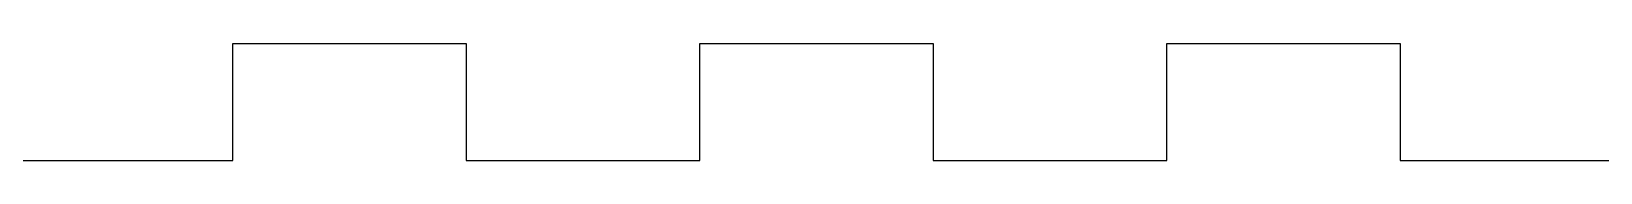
# Model space of a CAD drawing. Header units: millimetres. Extents: x -118 to 1034, y -150 to 646.
# Drawn here: x 653.2 to 733.8, y 229.3 to 235.3 of the extents above; entities that cross this region are included whole.
import ezdxf

# ---------------------------------------------------------------- set-up
doc = ezdxf.new("R2010")
doc.units = ezdxf.units.MM

msp = doc.modelspace()

# ---------------------------------------------------------------- linework, layer by layer
for p, q in [((663.5074, 229.3463), (663.5074, 235.3463)), ((663.5074, 235.3463), (675.5074, 235.3463)), ((663.5074, 229.3463), (663.5074, 235.3463)), ((663.5074, 235.3463), (675.5074, 235.3463)), ((663.5074, 229.3463), (663.5074, 235.3463)), ((663.5074, 235.3463), (675.5074, 235.3463)), ((663.5074, 229.3463), (663.5074, 235.3463)), ((663.5074, 235.3463), (675.5074, 235.3463)), ((663.5074, 229.3463), (663.5074, 235.3463)), ((663.5074, 235.3463), (675.5074, 235.3463)), ((663.5074, 229.3463), (663.5074, 235.3463)), ((663.5074, 235.3463), (675.5074, 235.3463)), ((663.5074, 229.3463), (663.5074, 235.3463)), ((663.5074, 235.3463), (675.5074, 235.3463)), ((663.5074, 229.3463), (663.5074, 235.3463)), ((663.5074, 235.3463), (675.5074, 235.3463)), ((663.5074, 229.3463), (663.5074, 235.3463)), ((663.5074, 235.3463), (675.5074, 235.3463)), ((663.5074, 229.3463), (663.5074, 235.3463)), ((663.5074, 235.3463), (675.5074, 235.3463)), ((663.5074, 229.3463), (663.5074, 235.3463)), ((663.5074, 235.3463), (675.5074, 235.3463)), ((663.5074, 229.3463), (663.5074, 235.3463)), ((663.5074, 235.3463), (675.5074, 235.3463)), ((663.5074, 229.3463), (663.5074, 235.3463)), ((663.5074, 235.3463), (675.5074, 235.3463)), ((663.5074, 229.3463), (663.5074, 235.3463)), ((663.5074, 235.3463), (675.5074, 235.3463)), ((663.5074, 229.3463), (663.5074, 235.3463)), ((663.5074, 235.3463), (675.5074, 235.3463)), ((663.5074, 229.3463), (663.5074, 235.3463)), ((663.5074, 235.3463), (675.5074, 235.3463)), ((663.5074, 229.3463), (663.5074, 235.3463)), ((663.5074, 235.3463), (675.5074, 235.3463)), ((663.5074, 229.3463), (663.5074, 235.3463)), ((663.5074, 235.3463), (675.5074, 235.3463)), ((663.5074, 229.3463), (663.5074, 235.3463)), ((663.5074, 235.3463), (675.5074, 235.3463)), ((663.5074, 229.3463), (663.5074, 235.3463)), ((663.5074, 235.3463), (675.5074, 235.3463)), ((663.5074, 229.3463), (663.5074, 235.3463)), ((663.5074, 235.3463), (675.5074, 235.3463)), ((663.5074, 229.3463), (663.5074, 235.3463)), ((663.5074, 235.3463), (675.5074, 235.3463)), ((663.5074, 229.3463), (663.5074, 235.3463)), ((663.5074, 235.3463), (675.5074, 235.3463)), ((663.5074, 229.3463), (663.5074, 235.3463)), ((663.5074, 235.3463), (675.5074, 235.3463)), ((663.5074, 229.3463), (663.5074, 235.3463)), ((663.5074, 235.3463), (675.5074, 235.3463)), ((663.5074, 229.3463), (663.5074, 235.3463)), ((663.5074, 235.3463), (675.5074, 235.3463)), ((663.5074, 229.3463), (663.5074, 235.3463)), ((663.5074, 235.3463), (675.5074, 235.3463)), ((663.5074, 229.3463), (663.5074, 235.3463)), ((663.5074, 235.3463), (675.5074, 235.3463)), ((663.5074, 229.3463), (663.5074, 235.3463)), ((663.5074, 235.3463), (675.5074, 235.3463)), ((663.5074, 229.3463), (663.5074, 235.3463)), ((663.5074, 235.3463), (675.5074, 235.3463)), ((675.5074, 235.3463), (675.5074, 229.3463)), ((675.5074, 235.3463), (675.5074, 229.3463)), ((675.5074, 235.3463), (675.5074, 229.3463)), ((675.5074, 235.3463), (675.5074, 229.3463)), ((675.5074, 235.3463), (675.5074, 229.3463)), ((675.5074, 235.3463), (675.5074, 229.3463)), ((675.5074, 235.3463), (675.5074, 229.3463)), ((675.5074, 235.3463), (675.5074, 229.3463)), ((675.5074, 235.3463), (675.5074, 229.3463)), ((675.5074, 235.3463), (675.5074, 229.3463)), ((675.5074, 235.3463), (675.5074, 229.3463)), ((675.5074, 235.3463), (675.5074, 229.3463)), ((675.5074, 235.3463), (675.5074, 229.3463)), ((675.5074, 235.3463), (675.5074, 229.3463)), ((675.5074, 235.3463), (675.5074, 229.3463)), ((675.5074, 235.3463), (675.5074, 229.3463)), ((675.5074, 235.3463), (675.5074, 229.3463)), ((675.5074, 235.3463), (675.5074, 229.3463)), ((675.5074, 235.3463), (675.5074, 229.3463)), ((675.5074, 235.3463), (675.5074, 229.3463)), ((675.5074, 235.3463), (675.5074, 229.3463)), ((675.5074, 235.3463), (675.5074, 229.3463)), ((675.5074, 235.3463), (675.5074, 229.3463)), ((675.5074, 235.3463), (675.5074, 229.3463)), ((675.5074, 235.3463), (675.5074, 229.3463)), ((675.5074, 235.3463), (675.5074, 229.3463)), ((675.5074, 235.3463), (675.5074, 229.3463)), ((675.5074, 235.3463), (675.5074, 229.3463)), ((675.5074, 235.3463), (675.5074, 229.3463)), ((675.5074, 235.3463), (675.5074, 229.3463)), ((687.5074, 229.3463), (687.5074, 235.3463)), ((687.5074, 235.3463), (699.5074, 235.3463)), ((687.5074, 229.3463), (687.5074, 235.3463)), ((687.5074, 235.3463), (699.5074, 235.3463)), ((687.5074, 229.3463), (687.5074, 235.3463)), ((687.5074, 235.3463), (699.5074, 235.3463)), ((687.5074, 229.3463), (687.5074, 235.3463)), ((687.5074, 235.3463), (699.5074, 235.3463)), ((687.5074, 229.3463), (687.5074, 235.3463)), ((687.5074, 235.3463), (699.5074, 235.3463)), ((687.5074, 229.3463), (687.5074, 235.3463)), ((687.5074, 235.3463), (699.5074, 235.3463)), ((687.5074, 229.3463), (687.5074, 235.3463)), ((687.5074, 235.3463), (699.5074, 235.3463)), ((687.5074, 229.3463), (687.5074, 235.3463)), ((687.5074, 235.3463), (699.5074, 235.3463)), ((687.5074, 229.3463), (687.5074, 235.3463)), ((687.5074, 235.3463), (699.5074, 235.3463)), ((687.5074, 229.3463), (687.5074, 235.3463)), ((687.5074, 235.3463), (699.5074, 235.3463)), ((687.5074, 229.3463), (687.5074, 235.3463)), ((687.5074, 235.3463), (699.5074, 235.3463)), ((687.5074, 229.3463), (687.5074, 235.3463)), ((687.5074, 235.3463), (699.5074, 235.3463)), ((687.5074, 229.3463), (687.5074, 235.3463)), ((687.5074, 235.3463), (699.5074, 235.3463)), ((687.5074, 229.3463), (687.5074, 235.3463)), ((687.5074, 235.3463), (699.5074, 235.3463)), ((687.5074, 229.3463), (687.5074, 235.3463)), ((687.5074, 235.3463), (699.5074, 235.3463)), ((687.5074, 229.3463), (687.5074, 235.3463)), ((687.5074, 235.3463), (699.5074, 235.3463)), ((687.5074, 229.3463), (687.5074, 235.3463)), ((687.5074, 235.3463), (699.5074, 235.3463)), ((687.5074, 229.3463), (687.5074, 235.3463)), ((687.5074, 235.3463), (699.5074, 235.3463)), ((687.5074, 229.3463), (687.5074, 235.3463)), ((687.5074, 235.3463), (699.5074, 235.3463)), ((687.5074, 229.3463), (687.5074, 235.3463)), ((687.5074, 235.3463), (699.5074, 235.3463)), ((687.5074, 229.3463), (687.5074, 235.3463)), ((687.5074, 235.3463), (699.5074, 235.3463)), ((687.5074, 229.3463), (687.5074, 235.3463)), ((687.5074, 235.3463), (699.5074, 235.3463)), ((687.5074, 229.3463), (687.5074, 235.3463)), ((687.5074, 235.3463), (699.5074, 235.3463)), ((687.5074, 229.3463), (687.5074, 235.3463)), ((687.5074, 235.3463), (699.5074, 235.3463)), ((687.5074, 229.3463), (687.5074, 235.3463)), ((687.5074, 235.3463), (699.5074, 235.3463)), ((687.5074, 229.3463), (687.5074, 235.3463)), ((687.5074, 235.3463), (699.5074, 235.3463)), ((687.5074, 229.3463), (687.5074, 235.3463)), ((687.5074, 235.3463), (699.5074, 235.3463)), ((687.5074, 229.3463), (687.5074, 235.3463)), ((687.5074, 235.3463), (699.5074, 235.3463)), ((687.5074, 229.3463), (687.5074, 235.3463)), ((687.5074, 235.3463), (699.5074, 235.3463)), ((687.5074, 229.3463), (687.5074, 235.3463)), ((687.5074, 235.3463), (699.5074, 235.3463)), ((699.5074, 235.3463), (699.5074, 229.3463)), ((699.5074, 235.3463), (699.5074, 229.3463)), ((699.5074, 235.3463), (699.5074, 229.3463)), ((699.5074, 235.3463), (699.5074, 229.3463)), ((699.5074, 235.3463), (699.5074, 229.3463)), ((699.5074, 235.3463), (699.5074, 229.3463)), ((699.5074, 235.3463), (699.5074, 229.3463)), ((699.5074, 235.3463), (699.5074, 229.3463)), ((699.5074, 235.3463), (699.5074, 229.3463)), ((699.5074, 235.3463), (699.5074, 229.3463)), ((699.5074, 235.3463), (699.5074, 229.3463)), ((699.5074, 235.3463), (699.5074, 229.3463)), ((699.5074, 235.3463), (699.5074, 229.3463)), ((699.5074, 235.3463), (699.5074, 229.3463)), ((699.5074, 235.3463), (699.5074, 229.3463)), ((699.5074, 235.3463), (699.5074, 229.3463)), ((699.5074, 235.3463), (699.5074, 229.3463)), ((699.5074, 235.3463), (699.5074, 229.3463)), ((699.5074, 235.3463), (699.5074, 229.3463)), ((699.5074, 235.3463), (699.5074, 229.3463)), ((699.5074, 235.3463), (699.5074, 229.3463)), ((699.5074, 235.3463), (699.5074, 229.3463)), ((699.5074, 235.3463), (699.5074, 229.3463)), ((699.5074, 235.3463), (699.5074, 229.3463)), ((699.5074, 235.3463), (699.5074, 229.3463)), ((699.5074, 235.3463), (699.5074, 229.3463)), ((699.5074, 235.3463), (699.5074, 229.3463)), ((699.5074, 235.3463), (699.5074, 229.3463)), ((699.5074, 235.3463), (699.5074, 229.3463)), ((699.5074, 235.3463), (699.5074, 229.3463)), ((711.5074, 229.3463), (711.5074, 235.3463)), ((711.5074, 235.3463), (723.5074, 235.3463)), ((711.5074, 229.3463), (711.5074, 235.3463)), ((711.5074, 235.3463), (723.5074, 235.3463)), ((711.5074, 229.3463), (711.5074, 235.3463)), ((711.5074, 235.3463), (723.5074, 235.3463)), ((711.5074, 229.3463), (711.5074, 235.3463)), ((711.5074, 235.3463), (723.5074, 235.3463)), ((711.5074, 229.3463), (711.5074, 235.3463)), ((711.5074, 235.3463), (723.5074, 235.3463)), ((711.5074, 229.3463), (711.5074, 235.3463)), ((711.5074, 235.3463), (723.5074, 235.3463)), ((711.5074, 229.3463), (711.5074, 235.3463)), ((711.5074, 235.3463), (723.5074, 235.3463)), ((711.5074, 229.3463), (711.5074, 235.3463)), ((711.5074, 235.3463), (723.5074, 235.3463)), ((711.5074, 229.3463), (711.5074, 235.3463)), ((711.5074, 235.3463), (723.5074, 235.3463)), ((711.5074, 229.3463), (711.5074, 235.3463)), ((711.5074, 235.3463), (723.5074, 235.3463)), ((711.5074, 229.3463), (711.5074, 235.3463)), ((711.5074, 235.3463), (723.5074, 235.3463)), ((711.5074, 229.3463), (711.5074, 235.3463)), ((711.5074, 235.3463), (723.5074, 235.3463)), ((711.5074, 229.3463), (711.5074, 235.3463)), ((711.5074, 235.3463), (723.5074, 235.3463)), ((711.5074, 229.3463), (711.5074, 235.3463)), ((711.5074, 235.3463), (723.5074, 235.3463)), ((711.5074, 229.3463), (711.5074, 235.3463)), ((711.5074, 235.3463), (723.5074, 235.3463)), ((711.5074, 229.3463), (711.5074, 235.3463)), ((711.5074, 235.3463), (723.5074, 235.3463)), ((711.5074, 229.3463), (711.5074, 235.3463)), ((711.5074, 235.3463), (723.5074, 235.3463)), ((711.5074, 229.3463), (711.5074, 235.3463)), ((711.5074, 235.3463), (723.5074, 235.3463)), ((711.5074, 229.3463), (711.5074, 235.3463)), ((711.5074, 235.3463), (723.5074, 235.3463)), ((711.5074, 229.3463), (711.5074, 235.3463)), ((711.5074, 235.3463), (723.5074, 235.3463)), ((711.5074, 229.3463), (711.5074, 235.3463)), ((711.5074, 235.3463), (723.5074, 235.3463)), ((711.5074, 229.3463), (711.5074, 235.3463)), ((711.5074, 235.3463), (723.5074, 235.3463)), ((711.5074, 229.3463), (711.5074, 235.3463)), ((711.5074, 235.3463), (723.5074, 235.3463)), ((711.5074, 229.3463), (711.5074, 235.3463)), ((711.5074, 235.3463), (723.5074, 235.3463)), ((711.5074, 229.3463), (711.5074, 235.3463)), ((711.5074, 235.3463), (723.5074, 235.3463)), ((711.5074, 229.3463), (711.5074, 235.3463)), ((711.5074, 235.3463), (723.5074, 235.3463)), ((711.5074, 229.3463), (711.5074, 235.3463)), ((711.5074, 235.3463), (723.5074, 235.3463)), ((711.5074, 229.3463), (711.5074, 235.3463)), ((711.5074, 235.3463), (723.5074, 235.3463)), ((711.5074, 229.3463), (711.5074, 235.3463)), ((711.5074, 235.3463), (723.5074, 235.3463)), ((711.5074, 229.3463), (711.5074, 235.3463)), ((711.5074, 235.3463), (723.5074, 235.3463)), ((723.5074, 235.3463), (723.5074, 229.3463)), ((723.5074, 235.3463), (723.5074, 229.3463)), ((723.5074, 235.3463), (723.5074, 229.3463)), ((723.5074, 235.3463), (723.5074, 229.3463)), ((723.5074, 235.3463), (723.5074, 229.3463)), ((723.5074, 235.3463), (723.5074, 229.3463)), ((723.5074, 235.3463), (723.5074, 229.3463)), ((723.5074, 235.3463), (723.5074, 229.3463)), ((723.5074, 235.3463), (723.5074, 229.3463)), ((723.5074, 235.3463), (723.5074, 229.3463)), ((723.5074, 235.3463), (723.5074, 229.3463)), ((723.5074, 235.3463), (723.5074, 229.3463)), ((723.5074, 235.3463), (723.5074, 229.3463)), ((723.5074, 235.3463), (723.5074, 229.3463)), ((723.5074, 235.3463), (723.5074, 229.3463)), ((723.5074, 235.3463), (723.5074, 229.3463)), ((723.5074, 235.3463), (723.5074, 229.3463)), ((723.5074, 235.3463), (723.5074, 229.3463)), ((723.5074, 235.3463), (723.5074, 229.3463)), ((723.5074, 235.3463), (723.5074, 229.3463)), ((723.5074, 235.3463), (723.5074, 229.3463)), ((723.5074, 235.3463), (723.5074, 229.3463)), ((723.5074, 235.3463), (723.5074, 229.3463)), ((723.5074, 235.3463), (723.5074, 229.3463)), ((723.5074, 235.3463), (723.5074, 229.3463)), ((723.5074, 235.3463), (723.5074, 229.3463)), ((723.5074, 235.3463), (723.5074, 229.3463)), ((723.5074, 235.3463), (723.5074, 229.3463)), ((723.5074, 235.3463), (723.5074, 229.3463)), ((723.5074, 235.3463), (723.5074, 229.3463)), ((651.5074, 229.3463), (663.5074, 229.3463)), ((651.5074, 229.3463), (663.5074, 229.3463)), ((651.5074, 229.3463), (663.5074, 229.3463)), ((651.5074, 229.3463), (663.5074, 229.3463)), ((651.5074, 229.3463), (663.5074, 229.3463)), ((651.5074, 229.3463), (663.5074, 229.3463)), ((651.5074, 229.3463), (663.5074, 229.3463)), ((651.5074, 229.3463), (663.5074, 229.3463)), ((651.5074, 229.3463), (663.5074, 229.3463)), ((651.5074, 229.3463), (663.5074, 229.3463)), ((651.5074, 229.3463), (663.5074, 229.3463)), ((651.5074, 229.3463), (663.5074, 229.3463)), ((651.5074, 229.3463), (663.5074, 229.3463)), ((651.5074, 229.3463), (663.5074, 229.3463)), ((651.5074, 229.3463), (663.5074, 229.3463)), ((651.5074, 229.3463), (663.5074, 229.3463)), ((651.5074, 229.3463), (663.5074, 229.3463)), ((651.5074, 229.3463), (663.5074, 229.3463)), ((651.5074, 229.3463), (663.5074, 229.3463)), ((651.5074, 229.3463), (663.5074, 229.3463)), ((651.5074, 229.3463), (663.5074, 229.3463)), ((651.5074, 229.3463), (663.5074, 229.3463)), ((651.5074, 229.3463), (663.5074, 229.3463)), ((651.5074, 229.3463), (663.5074, 229.3463)), ((651.5074, 229.3463), (663.5074, 229.3463)), ((651.5074, 229.3463), (663.5074, 229.3463)), ((651.5074, 229.3463), (663.5074, 229.3463)), ((651.5074, 229.3463), (663.5074, 229.3463)), ((651.5074, 229.3463), (663.5074, 229.3463)), ((651.5074, 229.3463), (663.5074, 229.3463)), ((675.5074, 229.3463), (687.5074, 229.3463)), ((675.5074, 229.3463), (687.5074, 229.3463)), ((675.5074, 229.3463), (687.5074, 229.3463)), ((675.5074, 229.3463), (687.5074, 229.3463)), ((675.5074, 229.3463), (687.5074, 229.3463)), ((675.5074, 229.3463), (687.5074, 229.3463)), ((675.5074, 229.3463), (687.5074, 229.3463)), ((675.5074, 229.3463), (687.5074, 229.3463)), ((675.5074, 229.3463), (687.5074, 229.3463)), ((675.5074, 229.3463), (687.5074, 229.3463)), ((675.5074, 229.3463), (687.5074, 229.3463)), ((675.5074, 229.3463), (687.5074, 229.3463)), ((675.5074, 229.3463), (687.5074, 229.3463)), ((675.5074, 229.3463), (687.5074, 229.3463)), ((675.5074, 229.3463), (687.5074, 229.3463)), ((675.5074, 229.3463), (687.5074, 229.3463)), ((675.5074, 229.3463), (687.5074, 229.3463)), ((675.5074, 229.3463), (687.5074, 229.3463)), ((675.5074, 229.3463), (687.5074, 229.3463)), ((675.5074, 229.3463), (687.5074, 229.3463)), ((675.5074, 229.3463), (687.5074, 229.3463)), ((675.5074, 229.3463), (687.5074, 229.3463)), ((675.5074, 229.3463), (687.5074, 229.3463)), ((675.5074, 229.3463), (687.5074, 229.3463)), ((675.5074, 229.3463), (687.5074, 229.3463)), ((675.5074, 229.3463), (687.5074, 229.3463)), ((675.5074, 229.3463), (687.5074, 229.3463)), ((675.5074, 229.3463), (687.5074, 229.3463)), ((675.5074, 229.3463), (687.5074, 229.3463)), ((675.5074, 229.3463), (687.5074, 229.3463)), ((699.5074, 229.3463), (711.5074, 229.3463)), ((699.5074, 229.3463), (711.5074, 229.3463)), ((699.5074, 229.3463), (711.5074, 229.3463)), ((699.5074, 229.3463), (711.5074, 229.3463)), ((699.5074, 229.3463), (711.5074, 229.3463)), ((699.5074, 229.3463), (711.5074, 229.3463)), ((699.5074, 229.3463), (711.5074, 229.3463)), ((699.5074, 229.3463), (711.5074, 229.3463)), ((699.5074, 229.3463), (711.5074, 229.3463)), ((699.5074, 229.3463), (711.5074, 229.3463)), ((699.5074, 229.3463), (711.5074, 229.3463)), ((699.5074, 229.3463), (711.5074, 229.3463)), ((699.5074, 229.3463), (711.5074, 229.3463)), ((699.5074, 229.3463), (711.5074, 229.3463)), ((699.5074, 229.3463), (711.5074, 229.3463)), ((699.5074, 229.3463), (711.5074, 229.3463)), ((699.5074, 229.3463), (711.5074, 229.3463)), ((699.5074, 229.3463), (711.5074, 229.3463)), ((699.5074, 229.3463), (711.5074, 229.3463)), ((699.5074, 229.3463), (711.5074, 229.3463)), ((699.5074, 229.3463), (711.5074, 229.3463)), ((699.5074, 229.3463), (711.5074, 229.3463)), ((699.5074, 229.3463), (711.5074, 229.3463)), ((699.5074, 229.3463), (711.5074, 229.3463)), ((699.5074, 229.3463), (711.5074, 229.3463)), ((699.5074, 229.3463), (711.5074, 229.3463)), ((699.5074, 229.3463), (711.5074, 229.3463)), ((699.5074, 229.3463), (711.5074, 229.3463)), ((699.5074, 229.3463), (711.5074, 229.3463)), ((699.5074, 229.3463), (711.5074, 229.3463)), ((723.5074, 229.3463), (735.5074, 229.3463)), ((723.5074, 229.3463), (735.5074, 229.3463)), ((723.5074, 229.3463), (735.5074, 229.3463)), ((723.5074, 229.3463), (735.5074, 229.3463)), ((723.5074, 229.3463), (735.5074, 229.3463)), ((723.5074, 229.3463), (735.5074, 229.3463)), ((723.5074, 229.3463), (735.5074, 229.3463)), ((723.5074, 229.3463), (735.5074, 229.3463)), ((723.5074, 229.3463), (735.5074, 229.3463)), ((723.5074, 229.3463), (735.5074, 229.3463)), ((723.5074, 229.3463), (735.5074, 229.3463)), ((723.5074, 229.3463), (735.5074, 229.3463)), ((723.5074, 229.3463), (735.5074, 229.3463)), ((723.5074, 229.3463), (735.5074, 229.3463)), ((723.5074, 229.3463), (735.5074, 229.3463)), ((723.5074, 229.3463), (735.5074, 229.3463)), ((723.5074, 229.3463), (735.5074, 229.3463)), ((723.5074, 229.3463), (735.5074, 229.3463)), ((723.5074, 229.3463), (735.5074, 229.3463)), ((723.5074, 229.3463), (735.5074, 229.3463)), ((723.5074, 229.3463), (735.5074, 229.3463)), ((723.5074, 229.3463), (735.5074, 229.3463)), ((723.5074, 229.3463), (735.5074, 229.3463)), ((723.5074, 229.3463), (735.5074, 229.3463)), ((723.5074, 229.3463), (735.5074, 229.3463)), ((723.5074, 229.3463), (735.5074, 229.3463)), ((723.5074, 229.3463), (735.5074, 229.3463)), ((723.5074, 229.3463), (735.5074, 229.3463)), ((723.5074, 229.3463), (735.5074, 229.3463)), ((723.5074, 229.3463), (735.5074, 229.3463))]:
    msp.add_line(p, q)

doc.saveas('drawing.dxf')
